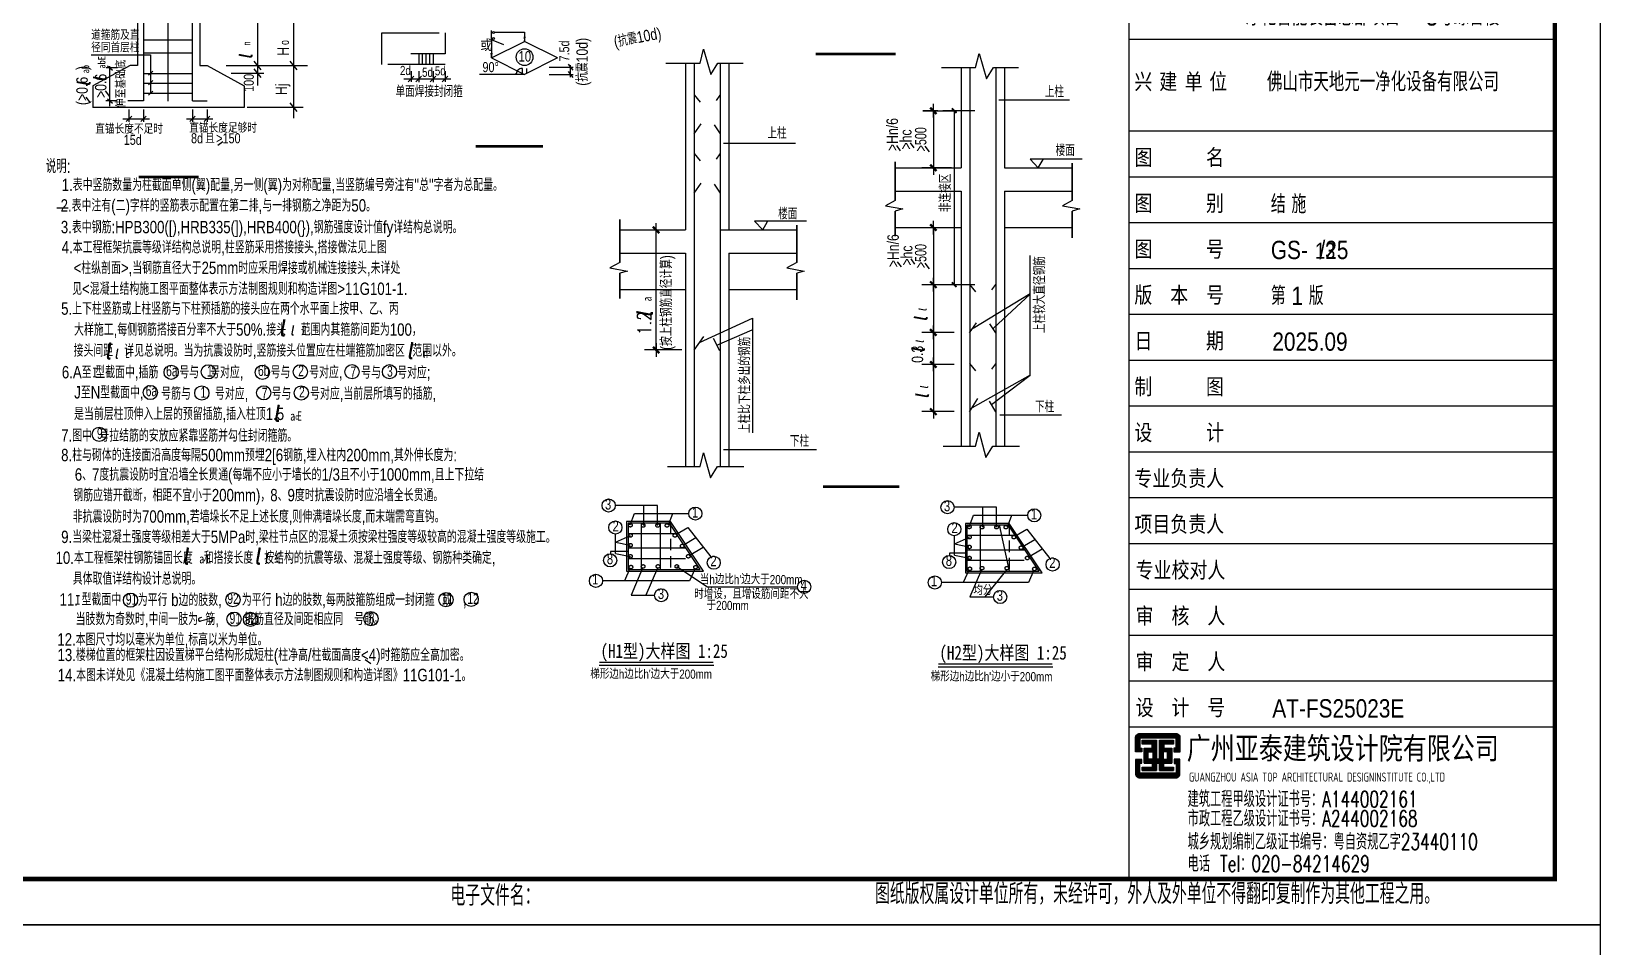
# Model space of a CAD drawing. Extents: x 299218 to 746073, y -331171 to -40619.
# Drawn here: x 425799 to 460052, y -132397 to -112433 of the extents above; entities that cross this region are included whole.
import ezdxf
from ezdxf.enums import TextEntityAlignment as Align

# ---------------------------------------------------------------- set-up
doc = ezdxf.new("R2010")
doc.units = 0
doc.header["$LTSCALE"] = 1000
doc.header["$MEASUREMENT"] = 0
doc.linetypes.add('CENTER', pattern=[2, 1.25, -0.25, 0.25, -0.25])
doc.linetypes.add('DASHED2', pattern=[0.375, 0.25, -0.125])
doc.layers.add('1', color=1, linetype='CENTER', lineweight=30)
for name, color, linetype in [('13', 4, 'Continuous'), ('14', 2, 'Continuous'), ('2', 7, 'Continuous'), ('_0', 7, 'Continuous'), ('AXIS', 3, 'Continuous'), ('DIM_SYMB', 3, 'Continuous'), ('PUB_DIM', 3, 'Continuous'), ('PUB_TITLE', 4, 'Continuous'), ('ZB2', 3, 'Continuous'), ('剪力墙柱其它', 1, 'Continuous'), ('柱号', 2, 'Continuous'), ('柱边线', 6, 'Continuous')]:
    doc.layers.add(name, color=color, linetype=linetype)
doc.styles.add('-宋体', font='', dxfattribs={"width": 0.8})
doc.styles.add('_HZTXT', font='gs_txt.shx', dxfattribs={"width": 0.8, "bigfont": 'gs_hztxt.shx'})
doc.styles.add('dim_font', font='SIMPLEX.shx', dxfattribs={"width": 0.8})
doc.styles.add('GS_Rein', font='GS_TXT.shx', dxfattribs={"width": 0.7, "bigfont": 'GS_HZTXT.shx'})
doc.styles.add('HT', font='')
doc.styles.add('HZ', font='simplex.shx', dxfattribs={"width": 0.8, "bigfont": 'hztxt.shx'})
doc.styles.add('HZTXT', font='txt.shx', dxfattribs={"bigfont": 'hztxt.shx'})
doc.styles.add('hztxt0', font='romans.shx', dxfattribs={"bigfont": 'gbcbig0.shx'})
doc.styles.get("Standard").update_dxf_attribs({"font": 'gbenor.shx', "bigfont": 'gbcbig.shx'})
doc.styles.add('宋体', font='')
doc.styles.get('-宋体').set_extended_font_data('SimSun')
doc.styles.get('HT').set_extended_font_data('SimHei')
doc.styles.get('宋体').set_extended_font_data('SimSun')
doc.dimstyles.new('DIMA', dxfattribs={"dimtxt": 300, "dimasz": 1, "dimexe": 250, "dimexo": 300, "dimgap": 150, "dimtad": 1, "dimdec": 0, "dimzin": 0, "dimdsep": 46, "dimtxsty": 'dim_font', "dimblk": '_DIMX', "dimblk1": 'ARCHTICK', "dimblk2": 'ARCHTICK', "dimcen": 0.9, "dimse1": 1, "dimclrt": 7, "dimadec": 0, "dimazin": 0, "dimtfac": 1, "dimtdec": 0, "dimtix": 1, "dimtmove": 2, "dimatfit": 3, "dimldrblk": '_DIMX', "dimfxl": 1, "dimtolj": 1, "dimtzin": 0, "dimarcsym": 0})

# ---------------------------------------------------------------- blocks, each defined once
blk = doc.blocks.new('_DIMX')
blk.add_line((-150, 0), (150, 0))
at = {"const_width": 50}
blk.add_lwpolyline([(-70, -70), (70, 70)], dxfattribs=at)
blk = doc.blocks.new('*D34')
at = {"layer": 'Defpoints', "color": 0, "transparency": 16777216}
for p in [(446183, -116712), (445487, -117958), (446183, -117958)]:
    blk.add_point(p, dxfattribs=at)
at = {"layer": 'PUB_DIM', "color": 0, "lineweight": -2, "transparency": 16777216}
for p, q in [((445487, -116713), (445487, -117957)), ((445883, -117958), (445237, -117958))]:
    blk.add_line(p, q, dxfattribs=at)
for p, rotation in [((445487, -116712), 90), ((445487, -117958), 270)]:
    blk.add_blockref('_DIMX', p, dxfattribs=dict(at, rotation=rotation))
at = {"layer": 'PUB_DIM', "color": 7, "transparency": 16777216, "insert": (445212, -117335), "char_height": 250, "attachment_point": 5, "rotation": 90, "style": 'GS_Rein'}
blk.add_mtext('\\A1;>500', dxfattribs=at)
blk = doc.blocks.new('_ArchTick')
at = {"color": 0, "linetype": 'ByBlock', "const_width": 0.4}
blk.add_lwpolyline([(-0.5, -0.5), (0.5, 0.5)], dxfattribs=at)
blk = doc.blocks.new('*D35')
at = {"layer": 'Defpoints', "color": 0, "transparency": 16777216}
for p in [(446183, -114164), (445487, -115410), (446183, -115410)]:
    blk.add_point(p, dxfattribs=at)
at = {"layer": 'PUB_DIM', "color": 0, "lineweight": -2, "transparency": 16777216}
for p, q in [((445487, -114165), (445487, -115409)), ((445883, -115410), (445237, -115410))]:
    blk.add_line(p, q, dxfattribs=at)
for p, rotation in [((445487, -114164), 90), ((445487, -115410), 270)]:
    blk.add_blockref('_DIMX', p, dxfattribs=dict(at, rotation=rotation))
at = {"layer": 'PUB_DIM', "color": 7, "transparency": 16777216, "insert": (445212, -114787), "char_height": 250, "attachment_point": 5, "rotation": 90, "style": 'GS_Rein'}
blk.add_mtext('\\A1;>500', dxfattribs=at)
blk = doc.blocks.new('弘吉车间2')
at = {"layer": '14'}
h = blk.add_hatch(dxfattribs=at)
h.set_pattern_fill('ANSI31', color=256, scale=100, angle=135, style=0)
h.set_pattern_definition([(180, (-226475.39, -78017.824), (-3e-15, -12.5), [])])
edge = h.paths.add_edge_path()
edge.add_line((-9011, 2855), (-9011, 2773))
edge.add_line((-9011, 2773), (-9152, 2773))
edge.add_line((-9152, 2773), (-9152, 3084))
edge.add_arc((-9062, 3084), 90, 90, 180, ccw=False)
edge.add_line((-9062, 3174), (-8271, 3174))
edge.add_arc((-8271, 3084), 90, 0, 90, ccw=False)
edge.add_line((-8181, 3084), (-8181, 2768))
edge.add_line((-8181, 2768), (-8311, 2768))
edge.add_line((-8311, 2768), (-8311, 2862))
edge.add_line((-8311, 2862), (-8282, 2862))
edge.add_line((-8282, 2862), (-8268, 2862))
edge.add_line((-8268, 2862), (-8268, 3074))
edge.add_line((-8268, 3074), (-9055, 3074))
edge.add_line((-9055, 3074), (-9055, 2855))
edge.add_line((-9055, 2855), (-9011, 2855))
h.paths.add_polyline_path([(-8629, 2622), (-8629, 3030), (-8321, 3030), (-8321, 2942), (-8535, 2942), (-8535, 2855), (-8362, 2855), (-8362, 2525), (-8542, 2525), (-8542, 2442), (-8320, 2442), (-8320, 2365), (-8628, 2365), (-8628, 2526), (-8697, 2526), (-8697, 2365), (-9006, 2365), (-9006, 2442), (-8784, 2442), (-8784, 2525), (-8963, 2525), (-8963, 2855), (-8790, 2855), (-8790, 2942), (-9004, 2942), (-9004, 3030), (-8697, 3030), (-8697, 2622)])
h.paths.add_polyline_path([(-8874, 2772), (-8776, 2772), (-8776, 2616), (-8874, 2616)], flags=16)
h.paths.add_polyline_path([(-8452, 2772), (-8549, 2772), (-8549, 2616), (-8452, 2616)], flags=16)
edge = h.paths.add_edge_path()
edge.add_line((-9011, 2525), (-9011, 2607))
edge.add_line((-9011, 2607), (-9152, 2607))
edge.add_line((-9152, 2607), (-9152, 2296))
edge.add_arc((-9062, 2296), 90, 180, 270)
edge.add_line((-9062, 2206), (-8271, 2206))
edge.add_arc((-8271, 2296), 90, 270, 360)
edge.add_line((-8181, 2296), (-8181, 2612))
edge.add_line((-8181, 2612), (-8311, 2612))
edge.add_line((-8311, 2612), (-8311, 2518))
edge.add_line((-8311, 2518), (-8282, 2518))
edge.add_line((-8282, 2518), (-8268, 2518))
edge.add_line((-8268, 2518), (-8268, 2306))
edge.add_line((-8268, 2306), (-9055, 2306))
edge.add_line((-9055, 2306), (-9055, 2525))
edge.add_line((-9055, 2525), (-9011, 2525))
for p, q in [((-9300, 29320), (-9300, 0)), ((-9300, 29320), (0, 29320)), ((-9300, 24820), (0, 24820)), ((-9300, 20320), (0, 20320)), ((-9300, 18320), (0, 18320)), ((-9300, 16320), (0, 16320)), ((-9300, 15320), (0, 15320)), ((-9300, 14320), (0, 14320)), ((-9300, 13320), (0, 13320)), ((-9300, 12320), (0, 12320)), ((-9300, 11320), (0, 11320)), ((-9300, 10320), (0, 10320)), ((-9300, 9320), (0, 9320)), ((-9300, 8320), (0, 8320)), ((-9300, 7320), (0, 7320)), ((-9300, 6320), (0, 6320)), ((-9300, 5320), (0, 5320)), ((-9300, 4320), (0, 4320)), ((-9300, 3320), (0, 3320)), ((-9300, 3320), (0, 3320))]:
    blk.add_line(p, q, dxfattribs=at)
for points in [[(-9300, 0), (0, 0), (0, 40000), (-9300, 40000)], [(-8874, 2772), (-8776, 2772), (-8776, 2616), (-8874, 2616)], [(-8452, 2772), (-8549, 2772), (-8549, 2616), (-8452, 2616)]]:
    blk.add_lwpolyline(points, close=True, dxfattribs=at)
for points in [[(-9011, 2855), (-9011, 2773), (-9152, 2773), (-9152, 3084, -0.414214), (-9062, 3174), (-8271, 3174, -0.414214), (-8181, 3084), (-8181, 2768), (-8311, 2768), (-8311, 2862), (-8282, 2862), (-8268, 2862), (-8268, 3074), (-9055, 3074), (-9055, 2855)], [(-9011, 2525), (-9011, 2607), (-9152, 2607), (-9152, 2296, 0.414214), (-9062, 2206), (-8271, 2206, 0.414214), (-8181, 2296), (-8181, 2612), (-8311, 2612), (-8311, 2518), (-8282, 2518), (-8268, 2518), (-8268, 2306), (-9055, 2306), (-9055, 2525)]]:
    blk.add_lwpolyline(points, format="xyb", close=True, dxfattribs=at)
blk.add_lwpolyline([(-8629, 2622), (-8629, 2622), (-8629, 3030), (-8321, 3030), (-8321, 2942), (-8535, 2942), (-8535, 2855), (-8362, 2855), (-8362, 2525), (-8542, 2525), (-8542, 2442), (-8320, 2442), (-8320, 2365), (-8628, 2365), (-8628, 2526), (-8697, 2526), (-8697, 2365), (-9006, 2365), (-9006, 2442), (-8784, 2442), (-8784, 2525), (-8963, 2525), (-8963, 2855), (-8790, 2855), (-8790, 2942), (-9004, 2942), (-9004, 3030), (-8697, 3030), (-8697, 2622), (-8629, 2622)], dxfattribs=at)
at = {"layer": '13', "color": 7, "style": '_HZTXT', "width": 0.85}
for s, height, p in [('佛山市天地元一净化设备有限公司', 417.91, (-6694, 19336)), ('净化智能装备总部项目-', 417.91, (-6750, 18616)), ('3号综合楼', 417.9, (-2815, 18616)), ('佛山市天地元一净化设备有限公司', 417.91, (-6282, 17179)), ('结 施', 400, (-6198, 14522)), ('GS-  /25', 400, (-6198, 13522)), ('第 1 版', 400, (-6198, 12522)), ('2025.09', 400, (-6166, 11522)), ('AT-FS25023E', 400, (-6166, 3522))]:
    blk.add_text(s, height=height, dxfattribs=at).set_placement(p)
at = {"layer": '13', "style": 'HZTXT', "width": 0.7}
for s, p in [('建筑工程甲级设计证书号：A144002161', (-8015, 1568)), ('市政工程乙级设计证书号：A244002168', (-8015, 1144)), ('城乡规划编制乙级证书编号：粤自资规乙字23440110', (-8015, 639)), ('电话 Tel：020-84214629', (-8015, 159))]:
    blk.add_text(s, height=350, rotation=359.9997, dxfattribs=at).set_placement(p)
at = {"layer": '14'}
for s, height, style, width, p in [('注册章', 350, '宋体', 0.82, (-9173, 24949)), ('工程设计出图专用章', 350, '宋体', 0.82, (-9173, 20449)), ('项', 350, '宋体', 0.82, (-9176, 19220)), ('目', 350, '宋体', 0.82, (-8632, 19220)), ('名', 350, '宋体', 0.82, (-8081, 19220)), ('称', 350, '宋体', 0.82, (-7542, 19220)), ('兴', 350, '宋体', 0.82, (-9176, 17220)), ('建', 350, '宋体', 0.82, (-8632, 17220)), ('单', 350, '宋体', 0.82, (-8081, 17220)), ('位', 350, '宋体', 0.82, (-7542, 17220)), ('图      名', 350, '宋体', 0.82, (-9176, 15566)), ('图      别', 350, '宋体', 0.82, (-9176, 14566)), ('图      号', 350, '宋体', 0.82, (-9176, 13566)), ('版  本  号', 350, '宋体', 0.82, (-9176, 12566)), ('日      期', 350, '宋体', 0.82, (-9176, 11566)), ('制      图', 350, '宋体', 0.82, (-9176, 10566)), ('设      计', 350, '宋体', 0.82, (-9176, 9566)), ('专业负责人', 350, '宋体', 0.82, (-9176, 8566)), ('项目负责人', 350, '宋体', 0.82, (-9176, 7566)), ('专业校对人', 350, '宋体', 0.82, (-9149, 6566, -24845)), ('审  核  人', 350, '宋体', 0.82, (-9149, 5566, -24845)), ('审  定  人', 350, '宋体', 0.82, (-9149, 4566, -24845)), ('设  计  号', 350, '宋体', 0.82, (-9149, 3566, -24845)), ('广州亚泰建筑设计院有限公司', 480, 'HT', 0.8, (-8033, 2612))]:
    blk.add_text(s, height=height, dxfattribs=dict(at, style=style, width=width)).set_placement(p)
at = {"layer": '14', "width": 0.8}
blk.add_text('GUANGZHOU ASIA TOP ARCHITECTURAL DESIGNINSTITUTE CO.,LTD', height=198, rotation=359.9997, dxfattribs=at).set_placement((-7987, 2124, -24845))
at = {"layer": '14', "style": 'hztxt0'}
for s, p in [('电子文件名：', (-24105, -584)), ('图纸版权属设计单位所有，未经许可，外人及外单位不得翻印复制作为其他工程之用。', (-14838, -548))]:
    blk.add_text(s, height=450, rotation=359.9997, dxfattribs=at).set_placement(p)

msp = doc.modelspace()

# ---------------------------------------------------------------- linework, layer by layer
for p, q in [((440395, -113126.8), (440471, -112822.9)), ((440471, -112822.9), (440631.7, -113373.6)), ((446408.2, -113218.2), (446484.2, -112914.3)), ((446484.2, -112914.3), (446644.9, -113465.1)), ((439648.8, -113126.8), (440395, -113126.8)), ((440077.5, -113126.8), (440077.5, -116763.8)), ((440631.7, -113373.6), (440783.8, -113126.8)), ((440783.8, -113126.8), (441332.2, -113126.8)), ((441024.7, -113126.8), (441024.7, -116763.8)), ((445662, -113218.2), (446408.2, -113218.2)), ((446090.7, -113218.2), (446090.7, -115410.2)), ((446644.9, -113465.1), (446797, -113218.2)), ((446797, -113218.2), (447345.4, -113218.2)), ((447037.9, -113218.2), (447037.9, -115410.2)), ((446917.9, -113927.6), (448455.9, -113927.6)), ((445584, -114164.4), (445259.8, -114164.4)), ((440904.7, -114871.9), (442480.5, -114871.9)), ((444681.1, -114924.7), (444761.5, -115038.1)), ((444979.1, -114861.9), (445059.5, -114975.4)), ((445303.2, -114935.6), (445395, -115062.5)), ((444655.8, -115278.8), (444655.8, -116121.5)), ((444655.8, -116121.5), (444655.8, -115278.8)), ((444655.8, -115410.2), (446090.7, -115410.2)), ((447037.9, -115410.2), (448517.6, -115410.2)), ((448517.6, -115306.1), (448517.6, -116121.5)), ((448517.6, -116121.5), (448517.6, -115306.1)), ((444655.8, -115915.9), (446090.7, -115915.9)), ((446090.7, -115915.9), (446090.7, -121481)), ((447037.9, -115915.9), (448517.6, -115915.9)), ((447037.9, -115915.9), (447037.9, -121481)), ((444655.8, -116121.5), (444441.7, -116238.2)), ((444441.7, -116238.2), (444821.2, -116306.3)), ((444821.2, -116306.3), (444655.8, -116354.9)), ((444655.8, -116354.9), (444655.8, -116902.8)), ((444655.8, -116902.8), (444655.8, -116354.9)), ((448517.6, -116121.5), (448303.5, -116238.2)), ((448303.5, -116238.2), (448683, -116306.3)), ((448683, -116306.3), (448517.6, -116354.9)), ((448517.6, -116354.9), (448517.6, -116935.9)), ((448517.6, -116935.9), (448517.6, -116354.9)), ((438642.6, -116536.8), (438642.6, -117475.1)), ((438642.6, -117475.1), (438642.6, -116536.8)), ((438642.6, -116763.8), (440077.5, -116763.8)), ((440834.7, -116763.8), (442504.4, -116763.8)), ((442504.4, -116659.8), (442504.4, -117475.1)), ((442504.4, -117475.1), (442504.4, -116659.8)), ((444655.8, -116712.3), (446090.7, -116712.3)), ((447037.9, -116712.3), (448517.6, -116712.3)), ((438642.6, -117475.1), (438428.5, -117591.8)), ((438642.6, -117269.5), (440077.5, -117269.5)), ((440077.5, -117269.5), (440077.5, -121927.2)), ((441024.7, -117269.5), (442504.4, -117269.5)), ((441024.7, -117269.5), (441024.7, -121927.2)), ((442504.4, -117475.1), (442290.3, -117591.8)), ((444700.3, -117457.9), (444780.8, -117571.4)), ((444998.3, -117395.2), (445078.8, -117508.6)), ((447599, -119928.6), (447599, -117319.8)), ((438428.5, -117591.8), (438808, -117659.9)), ((438808, -117659.9), (438642.6, -117708.5)), ((438642.6, -117708.5), (438642.6, -118256.5)), ((438642.6, -118256.5), (438642.6, -117708.5)), ((442290.3, -117591.8), (442669.8, -117659.9)), ((442669.8, -117659.9), (442504.4, -117708.5)), ((442504.4, -117708.5), (442504.4, -118289.5)), ((442504.4, -118289.5), (442504.4, -117708.5)), ((445303.2, -117486.6), (445395, -117613.5)), ((438642.6, -118065.9), (440077.5, -118065.9)), ((441024.7, -118065.9), (442504.4, -118065.9)), ((446358.4, -118908.5), (447599, -118148.2)), ((447599, -118163.5), (446796.2, -118908.5)), ((440382.5, -119217), (441540.7, -118688.2)), ((441540.7, -118688.2), (441540.7, -121193.5)), ((440763.4, -119280.8), (441535.6, -118943.4)), ((447599, -119928.6), (446330.7, -120643.9)), ((446753, -120568.7), (447599, -119928.6)), ((446938.7, -120800.4), (448281.2, -120800.4)), ((446408.2, -121481), (446484.2, -121177.1)), ((446484.2, -121177.1), (446635.7, -121727.9)), ((440904.7, -121551.1), (442937.3, -121551.1)), ((445700, -121481), (446408.2, -121481)), ((446635.7, -121727.9), (446787.8, -121481)), ((446787.8, -121481), (447364.4, -121481)), ((439686.8, -121927.2), (440395, -121927.2)), ((440395, -121927.2), (440471, -121623.3)), ((440471, -121623.3), (440622.5, -122174.1)), ((440622.5, -122174.1), (440774.6, -121927.2)), ((440774.6, -121927.2), (441351.2, -121927.2)), ((439465.8, -122775.6, 6279.1), (438542.7, -122775.6, 6279.1)), ((438870.2, -123199.5, 6279.1), (438966.3, -122952, 6279.1)), ((438966.3, -122952, 6279.1), (440148.1, -122952, 6279.1)), ((439168.5, -123211, 6279.1), (439170, -122775.6, 6279.1)), ((439464.3, -123211, 6279.1), (439465.8, -122775.6, 6279.1)), ((439706.3, -123199.5, 6279.1), (439802.5, -122952, 6279.1)), ((446863.4, -122813), (445940.2, -122813)), ((446566, -123248.3), (446567.5, -122813)), ((446861.8, -123248.3), (446863.4, -122813)), ((439866.6, -123409, 6279.1), (440129.3, -123253.4, 6279.1)), ((440129.3, -123253.4, 6279.1), (440628.9, -123896, 6279.1)), ((446267.7, -123236.9), (446363.8, -122989.4)), ((446363.8, -122989.4), (447545.6, -122989.4)), ((447103.9, -123236.9), (447200, -122989.4)), ((447264.2, -123446.3), (447526.8, -123290.7)), ((447526.8, -123290.7), (448026.4, -123933.3)), ((438549.6, -123818.9, 6279.1), (438549.6, -123395.7, 6279.1)), ((438549.6, -123574.1, 6279.1), (438867.3, -123639.4, 6279.1)), ((440024.7, -123640.4, 6279.1), (440302.4, -123476, 6279.1)), ((445947.2, -123856.2), (445947.2, -123433)), ((445947.2, -123611.5), (446264.9, -123676.7)), ((447422.2, -123677.8), (447699.9, -123513.3)), ((438441.1, -123776.3, 6279.1), (438441.1, -123828.1, 6279.1)), ((438823.6, -123776.3, 6279.1), (438441.1, -123776.3, 6279.1)), ((438549.6, -123818.9, 6279.1), (438876.6, -123886, 6279.1)), ((440159.7, -123864.4, 6279.1), (440464.2, -123684.1, 6279.1)), ((445838.6, -123813.6), (445838.6, -123865.4)), ((446221.1, -123813.6), (445838.6, -123813.6)), ((445947.2, -123856.2), (446274.2, -123923.4)), ((447557.2, -123901.8), (447861.7, -123721.4)), ((438863.1, -124149.9, 6279.1), (438742.8, -124418.5, 6279.1)), ((439141.5, -124141.3, 6279.1), (438888.6, -124732.8, 6279.1)), ((439466.6, -124141.3, 6279.1), (439213.7, -124732.8, 6279.1)), ((440286.1, -124149.9, 6279.1), (440165.8, -124418.5, 6279.1)), ((446260.6, -124187.2), (446140.3, -124455.8)), ((446539, -124178.6), (446286.1, -124770.1)), ((447080.6, -124178.6), (446611.3, -124770.1)), ((447683.7, -124187.2), (447563.4, -124455.8)), ((440165.8, -124418.5, 6279.1), (438265.7, -124418.5, 6279.1)), ((447563.4, -124455.8), (445663.2, -124455.8)), ((438888.6, -124732.8, 6279.1), (439403.4, -124732.8, 6279.1)), ((446286.1, -124770.1), (446800.9, -124770.1))]:
    msp.add_line(p, q)
at = {"elevation": 6279.1}
for points in [[(439747.3, -123127.5), (438787.6, -123127.5), (438787.6, -124207.5), (440467.3, -124207.5), (439747.3, -123127.5)], [(438549.6, -123574.1), (438875.5, -123427.9)], [(439888.4, -124104.3), (440557.2, -124549.4), (442522.6, -124549.4)]]:
    msp.add_lwpolyline(points, dxfattribs=at)
at = {"linetype": 'DASHED2', "elevation": 6279.1}
msp.add_lwpolyline([(439747.3, -123127.5), (439747.3, -124207.5)], dxfattribs=at)
for points in [[(447144.9, -123164.9), (446185.1, -123164.9), (446185.1, -124244.9), (447864.9, -124244.9), (447144.9, -123164.9)], [(445947.2, -123611.5), (446273.1, -123465.2)]]:
    msp.add_lwpolyline(points)
at = {"linetype": 'DASHED2'}
msp.add_lwpolyline([(447144.9, -123164.9), (447144.9, -124244.9)], dxfattribs=at)
at = {"layer": '1', "color": 6, "linetype": 'ByBlock'}
for p, q in [((428245.8, -93317.1, -12419.9), (428245.8, -113944.2, -12419.9)), ((428780.9, -93395, -12419.9), (428780.9, -113952.6, -12419.9)), ((429316.1, -113944.2, -12419.9), (429316.1, -93395, -12419.9)), ((428245.8, -112618.3, -12419.9), (429316.1, -112618.3, -12419.9)), ((428245.8, -112901.7, -12419.9), (429316.1, -112901.7, -12419.9)), ((428245.8, -113348.9, -12419.9), (429316.1, -113348.9, -12419.9)), ((440267.5, -113126.8), (440267.5, -121927.2)), ((440834.7, -113126.8), (440834.7, -121927.2)), ((446280.7, -113218.2), (446280.7, -121481)), ((446847.9, -113218.2), (446847.9, -121481)), ((428245.8, -113564.6, -12419.9), (429316.1, -113564.6, -12419.9)), ((428245.8, -113944.2, -12419.9), (427906.4, -113944.2, -12419.9)), ((428245.8, -113780.2, -12419.9), (429316.1, -113780.2, -12419.9)), ((429316.1, -113944.2, -12419.9), (429632.8, -113944.2, -12419.9)), ((440263.3, -113819.3), (440397.1, -113977.3)), ((440829.9, -113822.9), (440744.3, -113939.6)), ((427869.5, -114401, -12419.9), (427988.7, -114279.7, -12419.9)), ((428186.2, -114401, -12419.9), (428305.3, -114279.7, -12419.9)), ((429256.5, -114401, -12419.9), (429375.7, -114279.7, -12419.9)), ((429573.2, -114401, -12419.9), (429692.3, -114279.7, -12419.9)), ((440262.8, -114665.4), (440418.5, -114451.5)), ((440837.5, -114667.5), (440706.7, -114468.4)), ((440263.3, -115097.2), (440397.1, -115255.2)), ((440829.9, -115100.8), (440744.3, -115217.5)), ((440262.8, -115959.2), (440418.5, -115745.2)), ((440837.5, -115961.3), (440706.7, -115762.2)), ((446276.5, -117953.2), (446410.3, -118111.2)), ((446843.1, -117956.8), (446757.5, -118073.5)), ((446276, -119005.8), (446431.7, -118791.9)), ((446850.7, -119008), (446719.9, -118808.8)), ((440265.3, -119386.2), (440474.2, -119085.5)), ((440828.3, -119399.3), (440688, -119132)), ((446276.5, -119678.3), (446410.3, -119836.3)), ((446843.1, -119681.9), (446757.5, -119798.6)), ((446276, -120731), (446459.5, -120438.7)), ((446850.7, -120733.1), (446710.1, -120496.4))]:
    msp.add_line(p, q, dxfattribs=at)
at = {"layer": '1', "color": 6}
for p, q in [((435843.3, -112619.7, -5232.6), (435843.3, -112414, -5232.6)), ((436109.3, -112728.5, -5232.6), (435843.3, -112619.7, -5232.6)), ((435843.7, -113011.5, -5232.6), (436564.8, -112650.2, -5232.6)), ((437286, -113011.5, -5232.6), (436564.8, -112650.2, -5232.6)), ((434253.3, -112921.9), (434253.3, -113160)), ((434331.8, -112921.9), (434331.8, -113160)), ((434410.2, -112921.9), (434410.2, -113160)), ((434488.7, -112921.9), (434488.7, -113160)), ((434567.2, -112921.9), (434567.2, -113160)), ((435843.7, -113011.5, -5232.6), (436564.8, -113372.7, -5232.6)), ((437286, -113011.5, -5232.6), (436564.8, -113372.7, -5232.6)), ((427459.7, -113182.9, -12419.9), (427573.2, -113278.6, -12419.9)), ((430655.8, -113079.1, -12419.9), (430807.9, -113269.4, -12419.9)), ((430655.8, -113246.3, -12419.9), (430807.9, -113436.5, -12419.9)), ((431440.1, -113079.1, -12419.9), (431592.2, -113269.4, -12419.9)), ((436515.5, -113346, -5232.6), (436515.5, -113241.3, -5232.6)), ((436614.2, -113346, -5232.6), (436614.2, -113241.3, -5232.6)), ((437513.8, -113148, -5232.6), (437617.6, -113277.8, -5232.6)), ((437513.8, -113308.2, -5232.6), (437617.6, -113438, -5232.6)), ((434025.7, -113534.5), (434150.5, -113407.4)), ((434190.9, -113535.7), (434315.7, -113408.6)), ((434504.8, -113535.7), (434629.6, -113408.6)), ((434766.5, -113534.5), (434891.3, -113407.4)), ((427459.7, -113902.3, -12419.9), (427573.2, -113998, -12419.9)), ((431440.1, -113988.2, -12419.9), (431592.2, -114178.5, -12419.9)), ((439108.3, -123159.1, 9418.7), (439108.3, -124167.6, 9418.7)), ((439524.2, -123159.1, 9418.7), (439524.2, -124167.6, 9418.7)), ((446505.9, -123196.4, 3139.6), (446505.9, -124205, 3139.6)), ((446921.8, -123196.4, 3139.6), (447138.2, -124205, 3139.6)), ((438823.3, -123384.7, 9418.7), (439875.5, -123384.7, 9418.7)), ((446220.8, -123422, 3139.6), (447273.1, -123422, 3139.6)), ((438823.3, -123701.8, 9418.7), (440086.9, -123701.8, 9418.7)), ((438823.3, -123929.3, 9418.7), (440238.6, -123929.3, 9418.7)), ((446220.8, -123739.2, 3139.6), (447484.5, -123739.2, 3139.6)), ((446220.8, -123966.6, 3139.6), (447636.1, -123966.6, 3139.6))]:
    msp.add_line(p, q, dxfattribs=at)
for points in [[(433451.5, -113158.8), (433451.5, -112466.7), (434828.9, -112466.7), (434828.9, -112923.3)], [(434828.9, -112923.3), (434082.7, -112923.3)], [(434828.9, -113158.8), (433451.5, -113158.8)]]:
    msp.add_lwpolyline(points, dxfattribs=at)
for centre in [(438873.4, -123205.5, 6279.1), (439151.8, -123211.2, 6279.1), (439469.3, -123211.2, 6279.1), (439673.6, -123211, 6279.1), (446270.9, -123242.8), (446549.4, -123248.5), (446866.8, -123248.5), (447071.1, -123248.4), (438875.5, -123427.9, 6279.1), (438875.5, -123642, 6279.1), (439846.1, -123427.9, 6279.1), (440004.2, -123659.4, 6279.1), (446273.1, -123465.2), (446273.1, -123679.4), (447243.7, -123465.2), (438875.5, -123883.4, 6279.1), (440139.2, -123883.4, 6279.1), (446273.1, -123920.7), (447401.7, -123696.7), (447536.7, -123920.7), (438885.3, -124117.6, 6279.1), (439151.8, -124104.3, 6279.1), (439477, -124104.3, 6279.1), (439888.4, -124104.3, 6279.1), (440295.8, -124122.1, 6279.1), (446282.8, -124154.9), (446549.4, -124141.6), (447091, -124141.6), (447693.4, -124159.4)]:
    msp.add_circle(centre, 39.2, dxfattribs=at)
at = {"layer": '2', "color": 2, "ltscale": 15}
for p, q in [((430736.5, -93080.4, -12419.9), (430736.5, -113612.1, -12419.9)), ((431520.8, -93080.4, -12419.9), (431520.8, -114323.3, -12419.9)), ((428112.2, -108400.5, -12419.9), (428112.2, -113177.2, -12419.9)), ((429477.4, -108400.5, -12419.9), (429477.4, -113177.2, -12419.9)), ((435843.7, -112619.8, -5232.6), (435843.7, -113011.5, -5232.6)), ((435907.7, -112450.7, -5232.6), (436563.3, -112450.7, -5232.6)), ((436551.9, -112548.1, -5232.6), (436564.8, -112650.2, -5232.6)), ((436563.3, -112450.7, -5232.6), (436563.3, -112650.8, -5232.6)), ((436564.8, -112650.2, -5232.6), (436576.7, -112549.4, -5232.6)), ((427104.9, -112942, -12419.9), (428400.6, -112942, -12419.9)), ((428400.6, -112942, -12419.9), (428400.6, -113787.5, -12419.9)), ((435830.8, -112909.4, -5232.6), (435843.7, -113011.5, -5232.6)), ((435843.7, -113011.5, -5232.6), (435855.5, -112910.7, -5232.6)), ((427955.8, -113177.2, -12419.9), (427141.9, -113623.4, -12419.9)), ((427678.6, -113224.8, -12419.9), (427431.8, -113224.8, -12419.9)), ((427509.4, -114061.1, -12419.9), (427509.4, -113192.5, -12419.9)), ((428112.2, -113177.2, -12419.9), (427955.8, -113177.2, -12419.9)), ((428448.6, -113298.8, -12419.9), (428356.4, -113390.8, -12419.9)), ((429477.4, -113177.2, -12419.9), (429632.8, -113177.2, -12419.9)), ((429632.8, -113177.2, -12419.9), (430446.6, -113623.4, -12419.9)), ((430053.4, -113180.1, -12419.9), (431827.3, -113180.1, -12419.9)), ((430159.4, -113347.2, -12419.9), (430875.8, -113347.2, -12419.9)), ((434088.1, -113302.1), (434088.1, -113535.9)), ((434253.3, -113303.3), (434253.3, -113537.1)), ((434567.2, -113303.3), (434567.2, -113537.1)), ((434828.9, -113302.1), (434828.9, -113535.9)), ((436564.8, -113372.7, -5232.6), (435580, -113372.7, -5232.6)), ((436375, -113345.4, -5232.6), (436378.7, -113372.2, -5232.6)), ((436378.7, -113372.2, -5232.6), (436385.2, -113346.2, -5232.6)), ((436479.9, -113238.1, -5232.6), (436514.1, -113236.8, -5232.6)), ((436514.1, -113236.8, -5232.6), (436482.2, -113243.6, -5232.6)), ((437099.1, -113216.6, -5232.6), (437625.6, -113216.6, -5232.6)), ((437099.1, -113373.2, -5232.6), (437625.6, -113373.2, -5232.6)), ((437568.7, -113433.7, -5232.6), (437568.7, -113166.8, -5232.6)), ((427141.9, -113623.4, -12419.9), (427141.9, -114092.2, -12419.9)), ((428448.6, -113507.3, -12419.9), (428356.4, -113599.4, -12419.9)), ((430446.6, -113623.4, -12419.9), (430446.6, -114092.2, -12419.9)), ((433925.7, -113471), (434954.3, -113471)), ((426987.1, -113867.5, -12419.9), (427080.2, -113989.6, -12419.9)), ((427411.1, -113728.3, -12419.9), (427504.2, -113850.3, -12419.9)), ((427672.9, -113944.2, -12419.9), (427426.2, -113944.2, -12419.9)), ((428448.6, -113734.3, -12419.9), (428356.4, -113826.3, -12419.9)), ((430446.6, -114092.2, -12419.9), (427141.9, -114092.2, -12419.9)), ((427796.1, -114340.4, -12419.9), (428375.1, -114340.4, -12419.9)), ((427929.1, -114140.1, -12419.9), (427929.1, -114405.7, -12419.9)), ((428245.8, -114140.1, -12419.9), (428245.8, -114405.7, -12419.9)), ((429183.1, -114340.4, -12419.9), (429762.1, -114340.4, -12419.9)), ((429316.1, -114140.1, -12419.9), (429316.1, -114405.7, -12419.9)), ((429632.8, -114140.1, -12419.9), (429632.8, -114405.7, -12419.9)), ((430508.6, -114089, -12419.9), (431729, -114089, -12419.9)), ((429869.3, -114914.9, -12419.9), (429976.1, -114836.1, -12419.9))]:
    msp.add_line(p, q, dxfattribs=at)
at = {"layer": '2'}
for p, q in [((447598.1, -115221.1), (447777.8, -115410.2)), ((448732.9, -115221.1), (447598.1, -115221.1)), ((447777.8, -115410.2), (447883.4, -115226.7)), ((441584.9, -116574.7), (441764.6, -116763.8)), ((442719.7, -116574.7), (441584.9, -116574.7)), ((441764.6, -116763.8), (441870.2, -116580.3))]:
    msp.add_line(p, q, dxfattribs=at)
at = {"layer": '2', "color": 2, "ltscale": 15}
for centre, radius in [((435886.9, -112457, -5232.6), 21.8), ((435886.9, -112585.8, -5232.6), 21.8), ((436564.8, -112996.3, -5232.6), 182.9)]:
    msp.add_circle(centre, radius, dxfattribs=at)
at = {"layer": '2'}
for centre in [(438399.3, -122775.6, 6279.1), (440291.5, -122952, 6279.1), (445796.8, -122813), (447689, -122989.4), (438546.2, -123255.5, 6279.1), (445943.8, -123292.8), (438433.1, -123971.3, 6279.1), (440693.2, -124024.1, 6279.1), (445830.6, -124008.6), (448090.7, -124061.4), (438122.3, -124418.5, 6279.1), (445519.8, -124455.8), (439546.8, -124732.8, 6279.1), (442666, -124549.4, 6279.1), (446944.3, -124770.1)]:
    msp.add_circle(centre, 143.4, dxfattribs=at)
at = {"layer": '2', "color": 2, "ltscale": 15}
msp.add_arc((436514.1, -113372.2, -5232.6), 135.4, 90, 180, dxfattribs=at)
at = {"layer": 'AXIS'}
for p, q in [((438193.4, -126260.7, 9418.7), (440694.3, -126260.7, 9418.7)), ((445590.9, -126298, 3139.6), (448091.8, -126298, 3139.6))]:
    msp.add_line(p, q, dxfattribs=at)
at = {"layer": 'AXIS', "const_width": 30}
for points, elevation in [([(438196.3, -126197.9), (440683.2, -126197.9)], 9418.7), ([(445593.8, -126235.2), (448080.7, -126235.2)], 3139.6)]:
    msp.add_lwpolyline(points, dxfattribs=dict(at, elevation=elevation))
at = {"layer": 'DIM_SYMB', "const_width": 56}
for points in [[(442916.7, -112927.2), (444666.4, -112927.2)], [(435500, -114938.7), (436963.2, -114938.7)], [(428142.5, -115606.8), (429447.1, -115606.8)], [(443081.5, -122363.2), (444741, -122363.2)]]:
    msp.add_lwpolyline(points, dxfattribs=at)
at = {"layer": 'PUB_DIM'}
for p, q in [((445259.8, -114164.4), (446001.7, -114164.4)), ((446395.4, -114163.4), (445690.3, -114163.4)), ((445940.3, -114163.4), (445940.3, -117958.1)), ((439434.9, -119382.1), (439434.9, -116764.8)), ((445941.8, -117958.1), (445236.7, -117958.1)), ((445486.7, -117959.1), (445486.7, -118998.4)), ((446395.4, -117958.1), (445690.3, -117958.1)), ((445941.8, -118998.4), (445236.7, -118998.4)), ((445941.8, -118999.4), (445236.7, -118999.4)), ((445486.7, -118999.4), (445486.7, -119699.4)), ((439996.4, -119383.1), (439184.9, -119383.1)), ((445941.8, -119698.4), (445236.7, -119698.4)), ((445941.8, -119700.4), (445236.7, -119700.4)), ((445486.7, -119699.4), (445486.7, -120726.9)), ((445941.8, -120727.9), (445236.7, -120727.9))]:
    msp.add_line(p, q, dxfattribs=at)
at = {"layer": 'PUB_TITLE'}
for points in [[(385751.6, -131922.2), (460051.6, -131922.2), (460051.6, -89922.2), (385751.6, -89922.2)], [(385751.6, -173922.2), (460051.6, -173922.2), (460051.6, -131922.2), (385751.6, -131922.2)]]:
    msp.add_lwpolyline(points, close=True, dxfattribs=at)
at = {"layer": 'PUB_TITLE', "const_width": 100}
msp.add_lwpolyline([(388251.6, -130922.2), (459051.6, -130922.2), (459051.6, -90922.2), (388251.6, -90922.2)], close=True, dxfattribs=at)
at = {"layer": 'ZB2', "color": 6}
for p, q in [((429512.6, -125217.8, -5232.6), (429468.7, -125230.4, -5232.6)), ((429713.3, -125237.4, -5232.6), (429488.2, -125298.9, -5232.6))]:
    msp.add_line(p, q, dxfattribs=at)
at = {"layer": 'ZB2'}
for p, q in [((429732.9, -125306, -5232.6), (429695.7, -125316.6, -5232.6)), ((433210, -126230.5), (433086.7, -126144.3))]:
    msp.add_line(p, q, dxfattribs=at)
for centre in [(428849.9, -119868.3), (429661.9, -119858.6), (430841.8, -119870.5), (431669, -119858.6), (432797.4, -119858.1), (433616.2, -119858.1), (428397.1, -120309.5), (429520, -120321.4), (430871.6, -120317.5), (431689.7, -120319), (427281.1, -121222.8, -5232.6)]:
    msp.add_circle(centre, 155.2, dxfattribs=at)
at = {"layer": 'ZB2', "color": 6}
for centre in [(430199.7, -124831, -5232.6), (434846.9, -124830.3, -5232.6), (435398.3, -124824.2, -5232.6), (427961.8, -124839.9, -5232.6), (430222.8, -125253.8, -5232.6), (430581.1, -125260.4, -5232.6), (433209.9, -125243.8)]:
    msp.add_circle(centre, 155.2, dxfattribs=at)
for centre, start, end in [((429478.4, -125264.7, -5232.6), 105.94317, 285.94317), ((429723.1, -125271.7, -5232.6), 285.94317, 105.94317)]:
    msp.add_arc(centre, 35.6, start, end, dxfattribs=at)
at = {"layer": '剪力墙柱其它', "color": 6}
msp.add_line((426351.7, -116282.2), (426598.3, -116282.2), dxfattribs=at)
at = {"layer": '柱边线', "elevation": 6279.1}
msp.add_lwpolyline([(439728.1, -123163.5), (438823.6, -123163.5), (438823.6, -124171.5), (440400.1, -124171.5)], close=True, dxfattribs=at)
at = {"layer": '柱边线'}
msp.add_lwpolyline([(447125.6, -123200.9), (446221.1, -123200.9), (446221.1, -124208.9), (447797.6, -124208.9)], close=True, dxfattribs=at)

# ---------------------------------------------------------------- block references
at = {"layer": '_0'}
msp.add_blockref('弘吉车间2', (459051.6, -130922.2), dxfattribs=at)
at = {"layer": 'PUB_DIM', "xscale": 100, "yscale": 100, "zscale": 100}
for p, rotation in [((445940.3, -114163.4), 90), ((445940.3, -117958.1), 270)]:
    msp.add_blockref('_ArchTick', p, dxfattribs=dict(at, rotation=rotation))
at = {"layer": 'PUB_DIM'}
for p, rotation in [((439434.9, -116763.8), 90), ((445486.7, -117958.1), 90), ((445486.7, -118998.4), 90), ((445486.7, -118999.4), 270), ((439434.9, -119383.1), 270), ((445486.7, -119698.4), 90), ((445486.7, -119700.4), 270), ((445486.7, -120727.9), 270)]:
    msp.add_blockref('_DIMX', p, dxfattribs=dict(at, rotation=rotation))

# ---------------------------------------------------------------- texts
at = {"color": 7, "style": '-宋体', "width": 0.8}
for s, height, rotation, p in [('n', 160, 90, (430574.9, -112743.3)), ('abE', 160, 90, (427414.9, -113245.1)), ('ι', 400, 80, (430605.5, -113053.3)), ('ab', 160, 90, (427060.6, -113348.7)), ('ι', 400, 80, (427071.9, -113648.8)), ('ι', 400, 80, (427426.2, -113545.2)), ('a', 192, 90, (439335.8, -118323.9, 14903.9)), ('ι', 240, 80, (445330.6, -118551.9)), ('ι', 500, 350, (431184.4, -119063.5)), ('ι', 300, 350, (431438.8, -119054.6)), ('ι', 480, 80, (439340, -118688, 14903.9)), ('ι', 400, 80, (445341.7, -118775.3)), ('ι', 240, 80, (445268.5, -119244.8)), ('ι', 500, 350, (427385.6, -119569.7)), ('ι', 300, 350, (427602, -119565.2)), ('ι', 500, 350, (433975.8, -119562.1)), ('ι', 400, 80, (445284.1, -119456.3)), ('ι', 240, 80, (445362.4, -120241.3)), ('ι', 400, 80, (445373.2, -120460.1)), ('ι', 500, 350, (431060.9, -120928.4, 5232.6)), ('ι', 500, 350, (429079.1, -124042.2, 5232.6)), ('ι', 500, 350, (430647.1, -124042.2, 5232.6)), ('ι', 300, 350, (430877.7, -124019.8, -5232.6))]:
    msp.add_text(s, height=height, rotation=rotation, dxfattribs=at).set_placement(p)
for s, height, p in [('E', 200, (431701.2, -119059.1)), ('E', 200, (427842.1, -119554.4)), ('n', 200, (434347.3, -119555.4)), ('I', 210, (427124.5, -119979.3)), ('a', 200, (431448.2, -120924, 5232.6)), ('E', 200, (431597.4, -120924, 5232.6)), ('a', 200, (429462.8, -124037.8, 5232.6)), ('E', 200, (429614.4, -124037.8, 5232.6)), ('E', 200, (431132.1, -124020.5)), ('I', 210, (426758, -124940.3))]:
    msp.add_text(s, height=height, dxfattribs=at).set_placement(p)
at = {"layer": '1', "color": 6, "style": 'GS_Rein', "width": 0.8}
msp.add_text('100', height=220, rotation=90, dxfattribs=at).set_placement((430654.2, -113751.8, -12419.9))
at = {"layer": '13', "color": 2, "style": '_HZTXT', "width": 0.85}
msp.add_text('13', height=350, dxfattribs=at).set_placement((453817.1, -117393.6))
at = {"layer": '2', "color": 2, "ltscale": 15, "style": 'GS_Rein'}
for s, height, rotation, width, p in [('(抗震10d)', 250, 11.16, 0.8, (438540.2, -112788.5, -5232.6)), ('o', 200, 90, 0.7, (431420.7, -112728.4, -12419.9)), ('7.5d', 220, 90, 0.8, (437541, -113089.2, -5232.6))]:
    msp.add_text(s, height=height, rotation=rotation, dxfattribs=dict(at, width=width)).set_placement(p)
at = {"layer": '2', "color": 2, "ltscale": 15, "width": 0.8}
for s, height, style, p in [('径同首层柱', 220, 'GS_Rein', (427102.7, -112891, -12419.9)), ('道箍筋及直', 220, 'GS_Rein', (427102.7, -112616.5, -12419.9)), ('2d', 200, 'GS_Rein', (433844.3, -113385.4)), ('5d', 200, 'GS_Rein', (434327.1, -113424.8)), ('5d', 200, 'GS_Rein', (434605.8, -113392.4)), ('90%%d', 220, 'GS_Rein', (435646, -113322.1, -5232.6)), ('单面焊接封闭箍', 250, 'HZ', (433746.8, -113864.7)), ('直锚长度足够时', 220, 'GS_Rein', (429244.2, -114645, -12419.9)), ('直锚长度不足时', 220, 'GS_Rein', (427192.6, -114667.8, -12419.9)), ('15d', 220, 'GS_Rein', (427815.7, -114907.8, -12419.9)), ('8d', 220, 'GS_Rein', (429283.7, -114873.8, -12419.9)), ('且', 220, 'GS_Rein', (429589.7, -114873.8, -12419.9)), ('>150', 220, 'GS_Rein', (429835, -114873.8, -12419.9))]:
    msp.add_text(s, height=height, dxfattribs=dict(at, style=style)).set_placement(p)
at = {"layer": '2', "color": 2, "ltscale": 15, "style": 'HZ'}
msp.add_text('或          ', height=252.909, dxfattribs=at).set_placement((436592.1, -112863.2, -5232.6), align=Align.CENTER)
at = {"layer": '2', "color": 2, "ltscale": 15, "style": 'GS_Rein', "width": 0.8}
for s, height, p in [('(抗震10d)', 250, (437944.1, -113096.3)), ('H', 250, (431420.7, -112867.5, -12419.9)), ('(>0.6  )', 250, (427029.5, -113613.8, -12419.9)), ('>0.6', 250, (427436.8, -113622.3, -12419.9)), ('伸至基础底', 220, (427860.4, -113576, -12419.9)), ('Hj', 250, (431378.9, -113697.5, -12419.9))]:
    msp.add_text(s, height=height, rotation=90, dxfattribs=at).set_placement(p, align=Align.CENTER)
for s, height, p in [('10', 230, (436569.4, -113092.7, -5232.6)), ('3', 230, (438387.5, -122864, 6279.1)), ('1', 230, (440286.8, -123039.6, 6279.1)), ('3', 230, (445785.1, -122901.3)), ('1', 230, (447684.4, -123076.9)), ('2', 230, (438553.5, -123339.1)), ('2', 230, (445951, -123376.4, -6279.1)), ('8', 230, (438429, -124055.6, 6279.1)), ('2', 230, (440687.6, -124100.3, 6279.1)), ('8', 230, (445826.6, -124092.9)), ('2', 230, (448085.1, -124137.7)), ('1', 230, (438105.1, -124497.6, 6279.1)), ("当h边比h'边大于200mm", 200, (441510.1, -124491.6, 6279.1)), ('1', 230, (445502.7, -124534.9)), ('3', 230, (439541.1, -124815.8, 6279.1)), ('时增设，且增设筋间距不大', 200, (441515, -124810.8, 6279.1)), ('4', 230, (442658.9, -124629.2, 6279.1)), ('均分', 200, (446568.2, -124726.1)), ('3', 230, (446938.7, -124853.2)), ('于200mm', 200, (440996.9, -125055.8, 6279.1)), ("梯形边h边比h'边大于200mm", 200, (439326.5, -126553.9, 6279.1)), ("梯形边h边比h'边小于200mm", 200, (446756.9, -126609.2))]:
    msp.add_text(s, height=height, dxfattribs=at).set_placement(p, align=Align.CENTER)
at = {"layer": '2', "style": 'GS_Rein', "width": 0.8}
for s, p in [('上柱', (448128.2, -113870.6)), ('上柱', (442073.9, -114773.9)), ('楼面', (448365.6, -115150.8)), ('楼面', (442309.6, -116534.9)), ('下柱', (447915.5, -120743.4)), ('下柱', (442566.2, -121494.1))]:
    msp.add_text(s, height=250, dxfattribs=at).set_placement(p, align=Align.CENTER)
for s, height, p in [('>Hn/6', 250, (444714.4, -114683.7)), ('>hc', 250, (445010.7, -114791.1)), ('非连接区', 250, (445870.3, -115955.5)), ('>Hn/6', 250, (444733.7, -117216.9)), ('>hc', 250, (445030, -117324.3)), ('(按上柱钢筋直径计算)', 250, (439781.4, -118349.3)), ('上柱较大直径钢筋', 250, (447929.1, -118175.9)), ('上柱比下柱多出的钢筋', 250, (441491.6, -120144.7)), ('0.3', 250.14, (445263.8, -119476.8))]:
    msp.add_text(s, height=height, rotation=90, dxfattribs=at).set_placement(p, align=Align.CENTER)
at = {"layer": 'PUB_DIM', "color": 7, "style": 'dim_font', "width": 0.8}
msp.add_text('1.2', height=300, rotation=90, dxfattribs=at).set_placement((439330.6, -119055.4))
at = {"layer": 'ZB2', "color": 6, "style": 'GS_Rein'}
for s, height, width, p in [('说明:', 300, 0.8, (426112.2, -115523.6, -5232.6)), ('11. 型截面中  ', 270, 0.8, (426413.7, -124957.6, -5232.6)), ('为平行 b边的肢数,', 270, 0.8, (428121.4, -124969.4, -5232.6)), ('为平行 h边的肢数,每两肢箍筋组成一封闭箍  或   ,', 270, 0.8, (430393, -124965.3, -5232.6)), ('12', 240, 0.7, (435315.4, -124921.7, -5232.6)), ('91', 240, 0.7, (427860.1, -124939.5, -5232.6)), ('92', 240, 0.7, (430075.3, -124923.5, -5232.6)), ('11', 240, 0.7, (434758.4, -124923.3, -5232.6)), ('当肢数为奇数时,中间一肢为  筋,', 270, 0.8, (426764.6, -125385.6, -5232.6)), ('91', 240, 0.7, (430125.2, -125356.4, -5232.6)), ('     箍筋直径及间距相应同   号筋。', 270, 0.8, (430043.3, -125385.6, -5232.6)), ('92', 240, 0.7, (430461.3, -125359.2, -5232.6)), ('8', 240, 0.7, (433162.7, -125350.4))]:
    msp.add_text(s, height=height, dxfattribs=dict(at, width=width)).set_placement(p)
at = {"layer": 'ZB2', "style": 'GS_Rein'}
for s, height, width, p in [('1.表中竖筋数量为柱截面单侧(翼)配量,另一侧(翼)为对称配量,当竖筋编号旁注有"总"字者为总配量。', 270, 0.8, (426460.7, -115914.9)), ('2.表中注有(二)字样的竖筋表示配置在第二排,与一排钢筋之净距为50。', 270, 0.8, (426437.4, -116364.2)), ('3.表中钢筋:HPB300([),HRB335(]),HRB400(}),钢筋强度设计值fy详结构总说明。', 270, 0.8, (426441.9, -116836.6)), ('4.本工程框架抗震等级详结构总说明,柱竖筋采用搭接接头,搭接做法见上图', 270, 0.8, (426461.4, -117275)), ('<柱纵剖面>,当钢筋直径大于25mm时应采用焊接或机械连接接头,未详处', 270, 0.8, (426719.7, -117726, -5232.6)), ('见<混凝土结构施工图平面整体表示方法制图规则和构造详图>11G101-1.', 270, 0.8, (426689.4, -118181.8, -5232.6)), ('5.上下柱竖筋或上柱竖筋与下柱预插筋的接头应在两个水平面上按甲、乙、丙', 270, 0.8, (426448.1, -118614.4, -5232.6)), ('大样施工,每侧钢筋搭接百分率不大于50%%%.接头    范围内其箍筋间距为100，', 270, 0.8, (426731.2, -119071.7, -5232.6)), ('接头间距   详见总说明。当为抗震设防时,竖筋接头位置应在柱端箍筋加密区  范围以外。', 270, 0.8, (426720.3, -119529.3, -5232.6)), ('6.A至 型截面中,插筋 ', 270, 0.8, (426464.1, -120002.2)), ('6a', 240, 0.7, (428739.5, -119957)), ('号与   号对应,', 270, 0.8, (429027.5, -120002.2)), ('1', 240, 0.7, (429631.7, -119962.9)), ('6b', 240, 0.7, (430744.6, -119949.7)), ('号与   ', 270, 0.8, (431020.4, -120002.2)), ('2', 240, 0.7, (431623.1, -119955.1)), ('号对应,', 270, 0.8, (431863.3, -120002.2)), ('7', 240, 0.7, (432761.2, -119985.7)), ('号与 ', 270, 0.8, (432998.3, -120007.8)), ('3', 240, 0.7, (433561.9, -119965.9)), ('号对应;', 270, 0.8, (433782.3, -120007.8)), ('J至N型截面中,', 270, 0.8, (426733.9, -120441.5)), ('6a', 240, 0.7, (428295, -120391.3)), ('号筋与 ', 270, 0.8, (428632.3, -120468.7)), ('1', 240, 0.7, (429489.8, -120425.7)), ('号对应,', 270, 0.8, (429805.3, -120468.7)), ('7', 240, 0.7, (430826.6, -120445)), ('号与 ', 270, 0.8, (431041.2, -120468.7)), ('2', 240, 0.7, (431641.4, -120419)), ('号对应,当前层所填写的插筋,', 270, 0.8, (431881.9, -120468.7)), ('是当前层柱顶伸入上层的预留插筋,插入柱顶1.5   。', 270, 0.8, (426730.3, -120910.8)), ('7.图中  号拉结筋的安放应紧靠竖筋并勾住封闭箍筋。', 270, 0.8, (426449.1, -121383.7, -5232.6)), ('9', 240, 0.7, (427229.8, -121323.6, -5232.6)), ('8.柱与砌体的连接面沿高度每隔500mm预埋2[6钢筋,埋入柱内200mm,其外伸长度为:', 270, 0.8, (426448.6, -121809.1, -5232.6)), ('6、7度抗震设防时宜沿墙全长贯通(每端不应小于墙长的1/3且不小于1000mm,且上下拉结', 270, 0.8, (426746.5, -122233.8, -2616.3)), ('钢筋应错开截断，相距不宜小于200mm)，8、9度时抗震设防时应沿墙全长贯通。', 270, 0.8, (426713.9, -122683.8, -2616.3)), ('非抗震设防时为700mm,若墙垛长不足上述长度,则伸满墙垛长度,而末端需弯直钩。', 270, 0.8, (426701.8, -123150.2, -2616.3)), ('9.当梁柱混凝土强度等级相差大于5MPa时,梁柱节点区的混凝土须按梁柱强度等级较高的混凝土强度等级施工。', 270, 0.8, (426449.5, -123594.1, -5232.6)), ('10.本工程框架柱钢筋锚固长度   和搭接长度   按结构的抗震等级、混凝土强度等级、钢筋种类确定,', 270, 0.8, (426327, -124048.7, -2616.3)), ('具体取值详结构设计总说明。', 270, 0.8, (426701.8, -124504.6, -2616.3)), ('12.本图尺寸均以毫米为单位,标高以米为单位。', 270, 0.8, (426366.2, -125830.7, -5232.6)), ('13.楼梯位置的框架柱因设置梯平台结构形成短柱(柱净高/柱截面高度<4)时箍筋应全高加密。', 270, 0.8, (426369.4, -126170, -5232.6)), ('14.本图未详处见《混凝土结构施工图平面整体表示方法制图规则和构造详图》11G101-1。', 270, 0.8, (426374.5, -126608))]:
    msp.add_text(s, height=height, dxfattribs=dict(at, width=width)).set_placement(p)
at = {"layer": '柱号', "style": '-宋体', "width": 0.8}
for s, p in [('(H1型)大样图 1:25', (438222.8, -126099.9, 6279.1)), ('(H2型)大样图 1:25', (445620.3, -126137.2))]:
    msp.add_text(s, height=300, dxfattribs=at).set_placement(p)

# ---------------------------------------------------------------- dimensions: what is measured, and where the dimension line sits
at = {"layer": 'PUB_DIM'}
for p1, p2, picture, middle in [((446183.4, -114164.4), (446183.4, -115410.2), '*D35', (445211.7, -114787.3)), ((446183.4, -116712.3), (446183.4, -117958.1), '*D34', (445211.7, -117335.2))]:
    dim = msp.add_aligned_dim(p1=p1, p2=p2, distance=-696.7, text='>500', dimstyle='DIMA', override={"dimtxt": 250, "dimtxsty": 'GS_Rein'}, dxfattribs=at)
    dim.commit()
    dim.dimension.update_dxf_attribs({"geometry": picture, "text_midpoint": middle})

doc.saveas('drawing.dxf')
